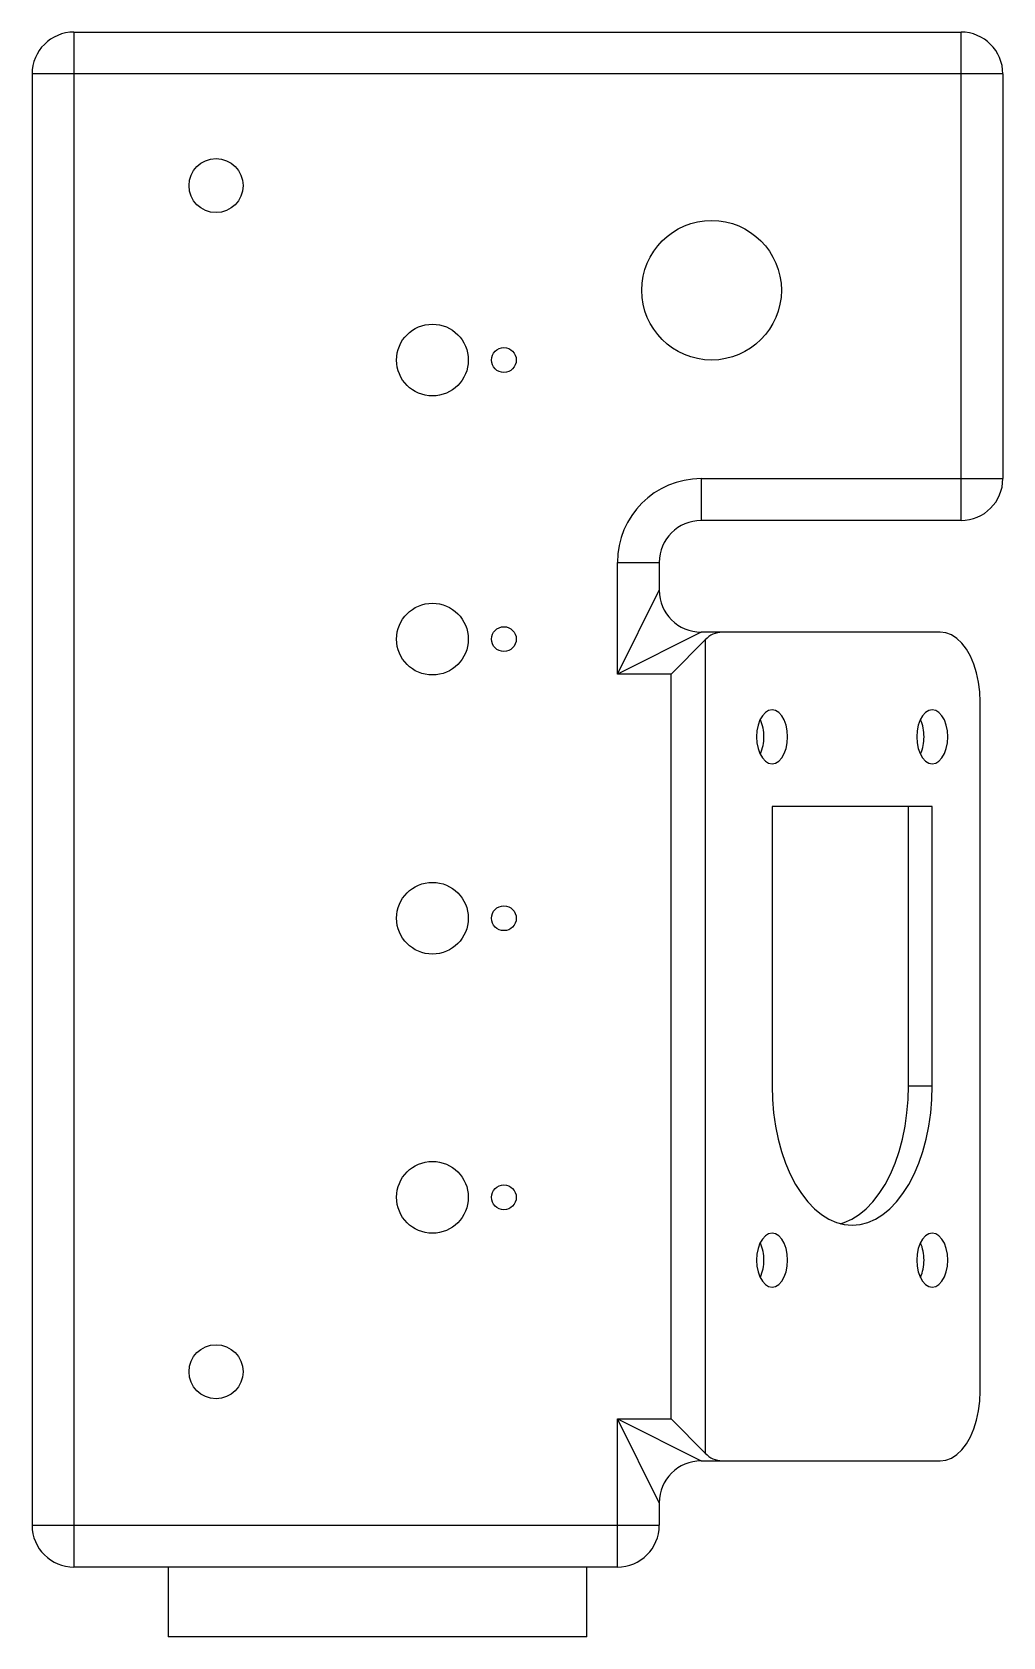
# Model space of a CAD drawing. Header units: inches. Extents: x -119.01 to -115.53, y 247.45 to 253.2.
import ezdxf

# ---------------------------------------------------------------- set-up
doc = ezdxf.new("R2010")
doc.units = ezdxf.units.IN
doc.header["$MEASUREMENT"] = 0

msp = doc.modelspace()

# ---------------------------------------------------------------- linework, layer by layer
at = {"color": 7, "linetype": 'Continuous', "lineweight": 25}
for p, q in [((-118.8596, 253.2), (-118.8596, 247.7)), ((-118.8596, 253.2), (-115.6825, 253.2)), ((-115.6825, 251.45), (-115.6825, 253.2)), ((-119.0096, 253.05), (-119.0096, 247.85)), ((-115.5325, 253.05), (-119.0096, 253.05)), ((-115.5325, 253.05), (-115.5325, 251.6)), ((-116.6133, 251.6), (-115.5325, 251.6)), ((-116.6133, 251.6), (-116.6133, 251.45)), ((-115.6825, 251.45), (-116.6133, 251.45)), ((-116.9133, 250.9), (-116.9133, 251.3)), ((-116.9133, 251.3), (-116.7633, 251.3)), ((-116.7633, 251.3), (-116.7633, 251.2)), ((-116.9133, 250.9), (-116.7633, 251.2)), ((-116.6133, 251.05), (-116.9133, 250.9)), ((-115.7569, 251.05), (-116.6133, 251.05)), ((-116.7212, 250.9), (-116.5983, 251.0229)), ((-116.5983, 251.0229), (-116.5983, 248.1079)), ((-116.7212, 250.9), (-116.9133, 250.9)), ((-116.7212, 248.2308), (-116.7212, 250.9)), ((-115.6135, 248.3308), (-115.6135, 250.8)), ((-115.7855, 250.425), (-116.3591, 250.425)), ((-116.3591, 250.425), (-116.3591, 249.425)), ((-115.8705, 249.425), (-115.8705, 250.425)), ((-115.7855, 249.425), (-115.7855, 250.425)), ((-115.8705, 249.425), (-115.7855, 249.425)), ((-116.9133, 248.2308), (-116.6133, 248.0808)), ((-116.9133, 248.2308), (-116.7212, 248.2308)), ((-116.7633, 247.9308), (-116.9133, 248.2308)), ((-116.9133, 247.7), (-116.9133, 248.2308)), ((-116.7212, 248.2308), (-116.5983, 248.1079)), ((-116.6133, 248.0808), (-115.7569, 248.0808)), ((-116.7633, 247.9308), (-116.7633, 247.85)), ((-119.0096, 247.85), (-116.7633, 247.85)), ((-116.9133, 247.7), (-118.8596, 247.7)), ((-118.5222, 247.7), (-118.5222, 247.45)), ((-117.0222, 247.45), (-117.0222, 247.7)), ((-117.0222, 247.45), (-118.5222, 247.45))]:
    msp.add_line(p, q, dxfattribs=at)
at = {"color": 7, "linetype": 'Continuous', "lineweight": 25, "flags": 128}
for points in [[(-115.6135, 250.8), (-115.6149, 250.8356), (-115.6193, 250.8704), (-115.6264, 250.9039), (-115.6362, 250.9352), (-115.6485, 250.9637), (-115.663, 250.9889), (-115.6793, 251.0103), (-115.6973, 251.0274), (-115.7165, 251.0399), (-115.7364, 251.0475), (-115.7569, 251.05)], [(-116.3036, 250.675), (-116.305, 250.6965), (-116.3091, 250.717), (-116.3157, 250.7353), (-116.3245, 250.7506), (-116.335, 250.7622), (-116.3468, 250.7693), (-116.3591, 250.7717), (-116.3715, 250.7693), (-116.3832, 250.7622), (-116.3937, 250.7506), (-116.4025, 250.7353), (-116.4091, 250.717), (-116.4132, 250.6965), (-116.4146, 250.675), (-116.4132, 250.6535), (-116.4091, 250.633), (-116.4025, 250.6147), (-116.3937, 250.5994), (-116.3832, 250.5878), (-116.3715, 250.5807), (-116.3591, 250.5782), (-116.3468, 250.5807), (-116.335, 250.5878), (-116.3245, 250.5994), (-116.3157, 250.6147), (-116.3091, 250.633), (-116.305, 250.6535), (-116.3036, 250.675)], [(-115.73, 250.675), (-115.7314, 250.6965), (-115.7355, 250.717), (-115.7421, 250.7353), (-115.7509, 250.7506), (-115.7615, 250.7622), (-115.7732, 250.7693), (-115.7855, 250.7717), (-115.7979, 250.7693), (-115.8096, 250.7622), (-115.8201, 250.7506), (-115.8289, 250.7353), (-115.8355, 250.717), (-115.8396, 250.6965), (-115.841, 250.675), (-115.8396, 250.6535), (-115.8355, 250.633), (-115.8289, 250.6147), (-115.8201, 250.5994), (-115.8096, 250.5878), (-115.7979, 250.5807), (-115.7855, 250.5782), (-115.7732, 250.5807), (-115.7615, 250.5878), (-115.7509, 250.5994), (-115.7421, 250.6147), (-115.7355, 250.633), (-115.7314, 250.6535), (-115.73, 250.675)], [(-116.3591, 249.425), (-116.3577, 249.376), (-116.3536, 249.3275), (-116.3468, 249.2799), (-116.3373, 249.2337), (-116.3252, 249.1893), (-116.3108, 249.1472), (-116.294, 249.1078), (-116.2751, 249.0714), (-116.2543, 249.0385), (-116.2317, 249.0093), (-116.2075, 248.984), (-116.1821, 248.9631), (-116.1556, 248.9465), (-116.1283, 248.9346), (-116.1004, 248.9274), (-116.0723, 248.925), (-116.0442, 248.9274), (-116.0164, 248.9346), (-115.9891, 248.9465), (-115.9626, 248.9631), (-115.9371, 248.984), (-115.913, 249.0093), (-115.8904, 249.0385), (-115.8695, 249.0714), (-115.8506, 249.1078), (-115.8339, 249.1472), (-115.8194, 249.1893), (-115.8074, 249.2337), (-115.7979, 249.2799), (-115.791, 249.3275), (-115.7869, 249.376), (-115.7855, 249.425)], [(-116.1148, 248.9305), (-116.1014, 248.9346), (-116.074, 248.9465), (-116.0476, 248.9631), (-116.0221, 248.984), (-115.998, 249.0093), (-115.9754, 249.0385), (-115.9545, 249.0714), (-115.9356, 249.1078), (-115.9188, 249.1472), (-115.9044, 249.1893), (-115.8923, 249.2337), (-115.8829, 249.2799), (-115.876, 249.3275), (-115.8719, 249.376), (-115.8705, 249.425)], [(-116.3036, 248.8), (-116.305, 248.8215), (-116.3091, 248.842), (-116.3157, 248.8603), (-116.3245, 248.8756), (-116.335, 248.8872), (-116.3468, 248.8943), (-116.3591, 248.8967), (-116.3715, 248.8943), (-116.3832, 248.8872), (-116.3937, 248.8756), (-116.4025, 248.8603), (-116.4091, 248.842), (-116.4132, 248.8215), (-116.4146, 248.8), (-116.4132, 248.7785), (-116.4091, 248.758), (-116.4025, 248.7397), (-116.3937, 248.7244), (-116.3832, 248.7128), (-116.3715, 248.7057), (-116.3591, 248.7032), (-116.3468, 248.7057), (-116.335, 248.7128), (-116.3245, 248.7244), (-116.3157, 248.7397), (-116.3091, 248.758), (-116.305, 248.7785), (-116.3036, 248.8)], [(-115.73, 248.8), (-115.7314, 248.8215), (-115.7355, 248.842), (-115.7421, 248.8603), (-115.7509, 248.8756), (-115.7615, 248.8872), (-115.7732, 248.8943), (-115.7855, 248.8967), (-115.7979, 248.8943), (-115.8096, 248.8872), (-115.8201, 248.8756), (-115.8289, 248.8603), (-115.8355, 248.842), (-115.8396, 248.8215), (-115.841, 248.8), (-115.8396, 248.7785), (-115.8355, 248.758), (-115.8289, 248.7397), (-115.8201, 248.7244), (-115.8096, 248.7128), (-115.7979, 248.7057), (-115.7855, 248.7032), (-115.7732, 248.7057), (-115.7615, 248.7128), (-115.7509, 248.7244), (-115.7421, 248.7397), (-115.7355, 248.758), (-115.7314, 248.7785), (-115.73, 248.8)], [(-115.7569, 248.0808), (-115.7364, 248.0833), (-115.7165, 248.0909), (-115.6973, 248.1034), (-115.6793, 248.1205), (-115.663, 248.1419), (-115.6485, 248.1671), (-115.6362, 248.1956), (-115.6264, 248.2269), (-115.6193, 248.2604), (-115.6149, 248.2952), (-115.6135, 248.3308)]]:
    msp.add_lwpolyline(points, dxfattribs=at)
at = {"color": 7, "linetype": 'Continuous', "lineweight": 25}
for centre, radius in [((-118.3508, 252.65), 0.0967), ((-116.5758, 252.275), 0.25), ((-117.5758, 252.025), 0.1285), ((-117.3198, 252.025), 0.0445), ((-117.5758, 251.025), 0.1285), ((-117.3198, 251.025), 0.0445), ((-117.5758, 250.025), 0.1285), ((-117.3198, 250.025), 0.0445), ((-117.5758, 249.025), 0.1285), ((-117.3198, 249.025), 0.0445), ((-118.3508, 248.4), 0.0968)]:
    msp.add_circle(centre, radius, dxfattribs=at)
for centre, radius, start, end in [((-118.8596, 253.05), 0.15, 90, 180), ((-115.6825, 253.05), 0.15, 0, 90), ((-116.6133, 251.3), 0.3, 90, 180), ((-115.6825, 251.6), 0.15, 270, 360), ((-116.6133, 251.3), 0.15, 90, 180), ((-116.6133, 251.2), 0.15, 180, 270), ((-116.5358, 250.9645), 0.0855, 91.52641, 136.95703), ((-116.5312, 250.6777), 0.1426, 358.90297, 24.19273), ((-115.9576, 250.6777), 0.1426, 358.90297, 24.19273), ((-116.5314, 250.6723), 0.1428, 336.0235, 1.08199), ((-115.9578, 250.6723), 0.1428, 336.0235, 1.08199), ((-116.5312, 248.8027), 0.1426, 358.90297, 24.19273), ((-115.957, 248.8028), 0.142, 358.86441, 24.74137), ((-116.5314, 248.7973), 0.1428, 336.0235, 1.08199), ((-115.957, 248.7972), 0.142, 335.25863, 1.13559), ((-116.6133, 247.9308), 0.15, 90, 180), ((-116.5358, 248.1663), 0.0855, 223.04297, 268.47359), ((-118.8596, 247.85), 0.15, 180, 270), ((-116.9133, 247.85), 0.15, 270, 0)]:
    msp.add_arc(centre, radius, start, end, dxfattribs=at)

doc.saveas('drawing.dxf')
